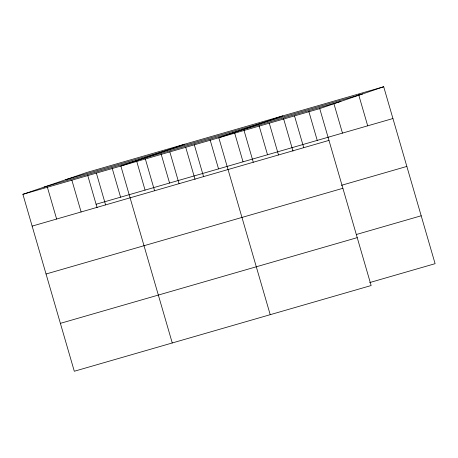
<?xml version="1.0" encoding="UTF-8"?>
<svg xmlns="http://www.w3.org/2000/svg" width="458" height="458" viewBox="0 0 458 458"><rect width="100%" height="100%" fill="white"/><g stroke="black" fill="none" stroke-linecap="round" stroke-linejoin="round"><path stroke-width="0.69" d="M383.695 86.745L319.736 108.609L371.14 285.54L74.305 371.255L22.9 194.318L86.86 172.46L383.695 86.745L435.1 263.682L369.635 282.586M184.814 144.173L120.855 166.036L172.26 342.968M282.769 115.885L218.809 137.749L270.214 314.686M65.752 179.673L362.587 93.959M44.008 187.104L340.844 101.395M22.9 194.318L319.736 108.609M96.094 204.245L392.93 118.536M32.134 226.109L328.97 140.394M341.382 185.335L406.847 166.431M46.052 274.004L342.887 188.295M356.404 234.49L421.183 215.781M60.387 323.354L357.223 237.645M358.66 94.709L367.7 125.818M333.825 103.348L342.47 133.106M308.789 111.305L317.239 140.388M294.505 115.891L303.74 147.682M283.559 118.593L293 151.1M269.275 123.179L278.51 154.964M259.068 125.664L267.518 154.747M244.04 130.461L253.28 162.252M234.582 132.734L243.032 161.817M210.09 139.81L218.54 168.893M194.324 144.82L203.558 176.611M185.799 147.556L195.045 179.381M169.832 151.89L179.067 183.681M161.113 153.951L169.563 183.034M145.346 158.96L154.581 190.751M136.627 161.021L145.072 190.104M112.136 168.092L120.586 197.175M96.369 173.107L105.603 204.892M87.65 175.162L97.09 207.669M71.877 180.177L81.112 211.968M47.392 187.248L56.626 219.039"/></g></svg>
